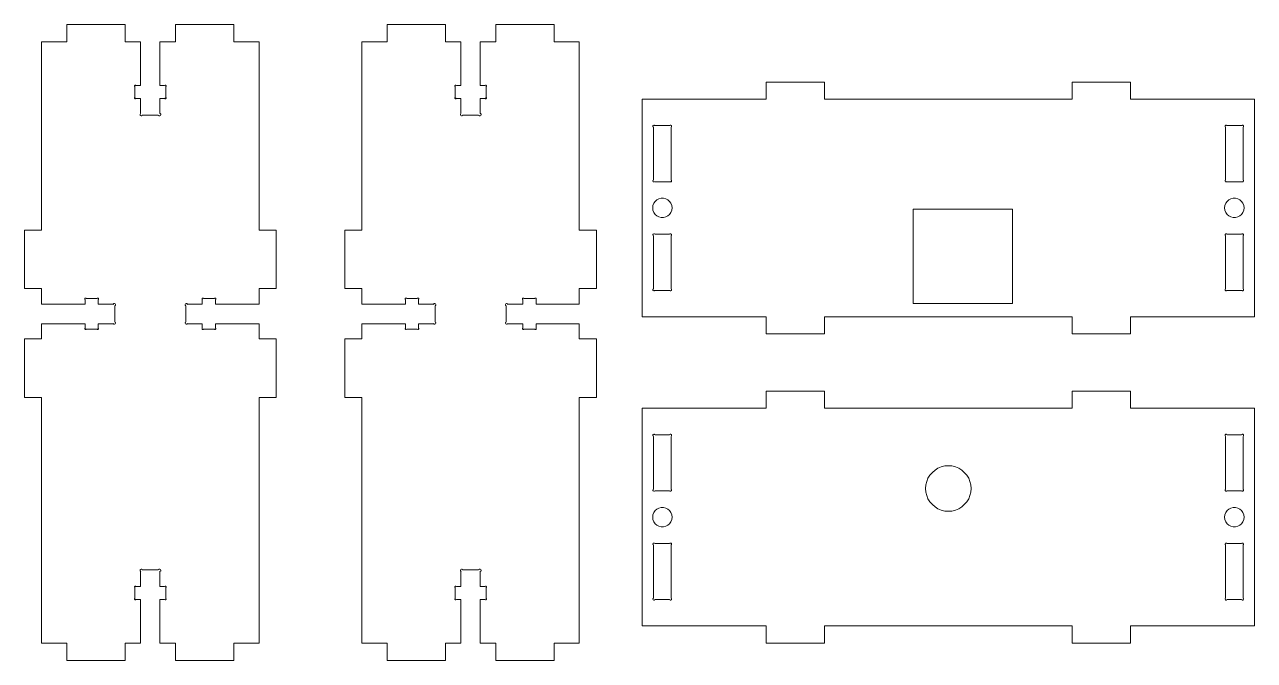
# Model space of a CAD drawing. Header units: millimetres. Extents: x 61 to 278, y 158 to 389.
# Drawn here: x 62.9 to 277.9, y 158.3 to 269.3 of the extents above; entities that cross this region are included whole.
import ezdxf

# ---------------------------------------------------------------- set-up
doc = ezdxf.new("R2010")
doc.units = ezdxf.units.MM
doc.header["$MEASUREMENT"] = 0
doc.layers.add('Livello 1', color=7, linetype='Continuous', lineweight=0)

msp = doc.modelspace()

# ---------------------------------------------------------------- linework, layer by layer
at = {"layer": 'Livello 1', "color": 7, "lineweight": 13}
for p, q in [((82.17, 256.65), (82.17, 258.51)), ((87.59, 256.65), (87.59, 258.51)), ((138.18, 256.65), (138.18, 258.51)), ((143.59, 256.65), (143.59, 258.51)), ((86.28, 253.51), (83.48, 253.51)), ((139.49, 253.51), (142.28, 253.51)), ((173.14, 251.74), (175.68, 251.74)), ((273.13, 251.74), (275.67, 251.74)), ((172.85, 251.44), (172.85, 242.21)), ((175.94, 251.44), (175.94, 242.21)), ((272.84, 251.44), (272.84, 242.21)), ((275.97, 251.44), (275.97, 242.21)), ((173.14, 241.91), (175.68, 241.91)), ((273.13, 241.91), (275.67, 241.91)), ((172.85, 232.43), (172.85, 223.2)), ((173.14, 232.73), (175.68, 232.73)), ((175.94, 232.43), (175.94, 223.2)), ((272.84, 232.43), (272.84, 223.2)), ((273.13, 232.73), (275.67, 232.73)), ((275.97, 232.43), (275.97, 223.2)), ((75.57, 221.51), (73.7, 221.51)), ((94.19, 221.51), (96.1, 221.51)), ((131.57, 221.51), (129.71, 221.51)), ((150.2, 221.51), (152.1, 221.51)), ((173.14, 222.91), (175.68, 222.91)), ((78.7, 220.2), (78.7, 217.45)), ((91.1, 217.45), (91.1, 220.2)), ((134.7, 217.45), (134.7, 220.2)), ((147.11, 220.2), (147.11, 217.45)), ((75.57, 216.13), (73.7, 216.13)), ((94.19, 216.13), (96.1, 216.13)), ((131.57, 216.13), (129.71, 216.13)), ((150.2, 216.13), (152.1, 216.13)), ((172.85, 188.19), (172.85, 197.42)), ((173.14, 197.72), (175.68, 197.72)), ((175.94, 188.19), (175.94, 197.42)), ((272.84, 188.19), (272.84, 197.42)), ((275.97, 188.19), (275.97, 197.42)), ((173.14, 187.94), (175.68, 187.94)), ((273.13, 187.94), (275.67, 187.94)), ((173.14, 178.71), (175.68, 178.71)), ((273.13, 178.71), (275.67, 178.71)), ((172.85, 169.19), (172.85, 178.46)), ((175.94, 169.19), (175.94, 178.46)), ((272.84, 169.19), (272.84, 178.46)), ((275.97, 169.19), (275.97, 178.46)), ((83.48, 174.14), (86.28, 174.14)), ((142.28, 174.14), (139.49, 174.14)), ((82.17, 171.01), (82.17, 169.14)), ((87.59, 171.01), (87.59, 169.14)), ((138.18, 171.01), (138.18, 169.14)), ((143.59, 171.01), (143.59, 169.14)), ((173.14, 168.93), (175.68, 168.93)), ((273.13, 168.93), (275.67, 168.93))]:
    msp.add_line(p, q, dxfattribs=at)
for points in [[(82.38, 258.72), (82.3, 258.76), (82.21, 258.76), (82.17, 258.72), (82.13, 258.68), (82.13, 258.59), (82.17, 258.51)], [(87.59, 258.51), (87.63, 258.59), (87.63, 258.68), (87.59, 258.72), (87.55, 258.76), (87.46, 258.76), (87.38, 258.72)], [(138.39, 258.72), (138.3, 258.76), (138.22, 258.76), (138.18, 258.72), (138.13, 258.68), (138.13, 258.59), (138.18, 258.51)], [(143.59, 258.51), (143.64, 258.59), (143.64, 258.68), (143.59, 258.72), (143.55, 258.76), (143.47, 258.76), (143.38, 258.72)], [(82.21, 256.65), (82.13, 256.56), (82.13, 256.48), (82.17, 256.43), (82.21, 256.39), (82.3, 256.39), (82.38, 256.48)], [(82.38, 256.43), (83.19, 256.43), (83.19, 253.85)], [(86.57, 253.85), (86.57, 256.43), (87.38, 256.43)], [(87.38, 256.48), (87.46, 256.39), (87.55, 256.39), (87.59, 256.43), (87.63, 256.48), (87.63, 256.56), (87.55, 256.65)], [(138.22, 256.65), (138.13, 256.56), (138.13, 256.48), (138.18, 256.43), (138.22, 256.39), (138.3, 256.39), (138.39, 256.48)], [(139.19, 253.85), (139.19, 256.43), (138.39, 256.43)], [(143.38, 256.43), (142.58, 256.43), (142.58, 253.85)], [(143.38, 256.48), (143.47, 256.39), (143.55, 256.39), (143.59, 256.43), (143.64, 256.48), (143.64, 256.56), (143.55, 256.65)], [(83.19, 253.81), (83.1, 253.72), (83.1, 253.6), (83.14, 253.47), (83.27, 253.43), (83.4, 253.43), (83.48, 253.56)], [(86.32, 253.56), (86.4, 253.43), (86.53, 253.43), (86.66, 253.47), (86.7, 253.6), (86.7, 253.72), (86.61, 253.81)], [(139.19, 253.81), (139.11, 253.72), (139.11, 253.6), (139.15, 253.47), (139.28, 253.43), (139.4, 253.43), (139.49, 253.56)], [(142.32, 253.56), (142.41, 253.43), (142.54, 253.43), (142.66, 253.47), (142.71, 253.6), (142.71, 253.72), (142.62, 253.81)], [(173.06, 251.69), (173.02, 251.78), (172.89, 251.78), (172.8, 251.74), (172.76, 251.65), (172.76, 251.52), (172.85, 251.48)], [(175.94, 251.48), (176.02, 251.52), (176.02, 251.65), (175.98, 251.74), (175.9, 251.78), (175.77, 251.78), (175.73, 251.69)], [(273.09, 251.69), (273.05, 251.78), (272.92, 251.78), (272.84, 251.74), (272.8, 251.65), (272.8, 251.52), (272.88, 251.48)], [(275.93, 251.48), (276.01, 251.52), (276.01, 251.65), (275.97, 251.74), (275.89, 251.78), (275.76, 251.78), (275.72, 251.69)], [(172.85, 242.17), (172.76, 242.13), (172.76, 242), (172.8, 241.91), (172.89, 241.87), (173.02, 241.87), (173.06, 241.96)], [(175.73, 241.96), (175.77, 241.87), (175.9, 241.87), (175.98, 241.91), (176.02, 242), (176.02, 242.13), (175.94, 242.17)], [(272.88, 242.17), (272.8, 242.13), (272.8, 242), (272.84, 241.91), (272.92, 241.87), (273.05, 241.87), (273.09, 241.96)], [(275.72, 241.96), (275.76, 241.87), (275.89, 241.87), (275.97, 241.91), (276.01, 242), (276.01, 242.13), (275.93, 242.17)], [(173.06, 232.73), (173.02, 232.81), (172.89, 232.81), (172.8, 232.77), (172.76, 232.69), (172.76, 232.56), (172.85, 232.52)], [(175.94, 232.52), (176.02, 232.56), (176.02, 232.69), (175.98, 232.77), (175.9, 232.81), (175.77, 232.81), (175.73, 232.73)], [(273.09, 232.73), (273.05, 232.81), (272.92, 232.81), (272.84, 232.77), (272.8, 232.69), (272.8, 232.56), (272.88, 232.52)], [(275.93, 232.52), (276.01, 232.56), (276.01, 232.69), (275.97, 232.77), (275.89, 232.81), (275.76, 232.81), (275.72, 232.73)], [(73.7, 221.55), (73.62, 221.59), (73.53, 221.59), (73.49, 221.55), (73.45, 221.51), (73.45, 221.42), (73.49, 221.34)], [(75.78, 221.34), (75.82, 221.42), (75.82, 221.51), (75.78, 221.55), (75.73, 221.59), (75.65, 221.59), (75.57, 221.55)], [(94.19, 221.55), (94.11, 221.59), (94.02, 221.59), (93.98, 221.55), (93.94, 221.51), (93.94, 221.42), (94.02, 221.34)], [(96.31, 221.34), (96.35, 221.42), (96.35, 221.51), (96.31, 221.55), (96.27, 221.59), (96.18, 221.59), (96.1, 221.55)], [(129.71, 221.55), (129.62, 221.59), (129.54, 221.59), (129.5, 221.55), (129.46, 221.51), (129.46, 221.42), (129.5, 221.34)], [(131.74, 221.34), (131.83, 221.42), (131.83, 221.51), (131.78, 221.55), (131.74, 221.59), (131.66, 221.59), (131.57, 221.55)], [(150.2, 221.55), (150.11, 221.59), (150.03, 221.59), (149.99, 221.55), (149.94, 221.51), (149.94, 221.42), (149.99, 221.34)], [(152.32, 221.34), (152.36, 221.42), (152.36, 221.51), (152.32, 221.55), (152.27, 221.59), (152.19, 221.59), (152.1, 221.55)], [(172.85, 223.16), (172.76, 223.12), (172.76, 222.99), (172.8, 222.91), (172.89, 222.86), (173.02, 222.86), (173.06, 222.95)], [(175.73, 222.95), (175.77, 222.86), (175.9, 222.86), (175.98, 222.91), (176.02, 222.99), (176.02, 223.12), (175.94, 223.16)], [(272.88, 223.16), (272.8, 223.12), (272.8, 222.99), (272.84, 222.91), (272.92, 222.86), (273.05, 222.86), (273.09, 222.95)], [(275.72, 222.95), (275.76, 222.86), (275.89, 222.86), (275.97, 222.91), (276.01, 222.99), (276.01, 223.12), (275.93, 223.16)], [(78.36, 220.54), (75.78, 220.54), (75.78, 221.3)], [(78.66, 220.24), (78.78, 220.32), (78.78, 220.45), (78.74, 220.58), (78.61, 220.62), (78.49, 220.62), (78.4, 220.49)], [(91.36, 220.49), (91.27, 220.62), (91.14, 220.62), (91.02, 220.58), (90.97, 220.45), (90.97, 220.32), (91.1, 220.24)], [(93.98, 221.3), (93.98, 220.54), (91.4, 220.54)], [(131.78, 221.3), (131.78, 220.54), (134.37, 220.54)], [(134.66, 220.24), (134.79, 220.32), (134.79, 220.45), (134.75, 220.58), (134.62, 220.62), (134.49, 220.62), (134.41, 220.49)], [(147.36, 220.49), (147.28, 220.62), (147.15, 220.62), (147.02, 220.58), (146.98, 220.45), (146.98, 220.32), (147.11, 220.24)], [(147.4, 220.54), (149.99, 220.54), (149.99, 221.3)], [(78.4, 217.15), (78.49, 217.02), (78.61, 217.02), (78.74, 217.06), (78.78, 217.19), (78.78, 217.32), (78.66, 217.4)], [(91.1, 217.4), (90.97, 217.32), (90.97, 217.19), (91.02, 217.06), (91.14, 217.02), (91.27, 217.02), (91.36, 217.15)], [(134.41, 217.15), (134.49, 217.02), (134.62, 217.02), (134.75, 217.06), (134.79, 217.19), (134.79, 217.32), (134.66, 217.4)], [(147.11, 217.4), (146.98, 217.32), (146.98, 217.19), (147.02, 217.06), (147.15, 217.02), (147.28, 217.02), (147.36, 217.15)], [(73.49, 216.34), (73.45, 216.26), (73.45, 216.18), (73.49, 216.13), (73.53, 216.09), (73.62, 216.09), (73.7, 216.13)], [(75.57, 216.13), (75.65, 216.09), (75.73, 216.09), (75.78, 216.13), (75.82, 216.18), (75.82, 216.26), (75.73, 216.34)], [(75.78, 216.34), (75.78, 217.11), (78.36, 217.11)], [(91.4, 217.11), (93.98, 217.11), (93.98, 216.34)], [(93.98, 216.34), (93.94, 216.26), (93.94, 216.18), (93.98, 216.13), (94.02, 216.09), (94.11, 216.09), (94.19, 216.13)], [(96.1, 216.13), (96.18, 216.09), (96.27, 216.09), (96.31, 216.13), (96.35, 216.18), (96.35, 216.26), (96.27, 216.34)], [(129.54, 216.34), (129.46, 216.26), (129.46, 216.18), (129.5, 216.13), (129.54, 216.09), (129.62, 216.09), (129.71, 216.13)], [(131.57, 216.13), (131.66, 216.09), (131.74, 216.09), (131.78, 216.13), (131.83, 216.18), (131.83, 216.26), (131.78, 216.34)], [(134.37, 217.11), (131.78, 217.11), (131.78, 216.34)], [(149.99, 216.34), (149.99, 217.11), (147.4, 217.11)], [(150.03, 216.34), (149.94, 216.26), (149.94, 216.18), (149.99, 216.13), (150.03, 216.09), (150.11, 216.09), (150.2, 216.13)], [(152.1, 216.13), (152.19, 216.09), (152.27, 216.09), (152.32, 216.13), (152.36, 216.18), (152.36, 216.26), (152.32, 216.34)], [(173.06, 197.72), (173.02, 197.8), (172.89, 197.8), (172.8, 197.76), (172.76, 197.68), (172.76, 197.55), (172.85, 197.51)], [(175.94, 197.51), (176.02, 197.55), (176.02, 197.68), (175.98, 197.76), (175.9, 197.8), (175.77, 197.8), (175.73, 197.72)], [(273.09, 197.72), (273.05, 197.8), (272.92, 197.8), (272.84, 197.76), (272.8, 197.68), (272.8, 197.55), (272.88, 197.51)], [(275.93, 197.51), (276.01, 197.55), (276.01, 197.68), (275.97, 197.76), (275.89, 197.8), (275.76, 197.8), (275.72, 197.72)], [(172.85, 188.15), (172.76, 188.11), (172.76, 187.98), (172.8, 187.9), (172.89, 187.85), (173.02, 187.85), (173.06, 187.94)], [(175.73, 187.94), (175.77, 187.85), (175.9, 187.85), (175.98, 187.9), (176.02, 187.98), (176.02, 188.11), (175.94, 188.15)], [(272.88, 188.15), (272.8, 188.11), (272.8, 187.98), (272.84, 187.9), (272.92, 187.85), (273.05, 187.85), (273.09, 187.94)], [(275.72, 187.94), (275.76, 187.85), (275.89, 187.85), (275.97, 187.9), (276.01, 187.98), (276.01, 188.11), (275.93, 188.15)], [(173.06, 178.71), (173.02, 178.79), (172.89, 178.79), (172.8, 178.75), (172.76, 178.67), (172.76, 178.54), (172.85, 178.5)], [(175.94, 178.5), (176.02, 178.54), (176.02, 178.67), (175.98, 178.75), (175.9, 178.79), (175.77, 178.79), (175.73, 178.71)], [(273.09, 178.71), (273.05, 178.79), (272.92, 178.79), (272.84, 178.75), (272.8, 178.67), (272.8, 178.54), (272.88, 178.5)], [(275.93, 178.5), (276.01, 178.54), (276.01, 178.67), (275.97, 178.75), (275.89, 178.79), (275.76, 178.79), (275.72, 178.71)], [(83.48, 174.1), (83.4, 174.22), (83.27, 174.22), (83.14, 174.18), (83.1, 174.05), (83.1, 173.93), (83.23, 173.84)], [(86.57, 173.84), (86.7, 173.93), (86.7, 174.05), (86.66, 174.18), (86.53, 174.22), (86.4, 174.22), (86.32, 174.1)], [(139.49, 174.1), (139.4, 174.22), (139.28, 174.22), (139.15, 174.18), (139.11, 174.05), (139.11, 173.93), (139.23, 173.84)], [(142.58, 173.84), (142.71, 173.93), (142.71, 174.05), (142.66, 174.18), (142.54, 174.22), (142.41, 174.22), (142.32, 174.1)], [(82.38, 171.22), (83.19, 171.22), (83.19, 173.8)], [(86.57, 173.8), (86.57, 171.22), (87.38, 171.22)], [(139.19, 173.8), (139.19, 171.22), (138.39, 171.22)], [(143.38, 171.22), (142.58, 171.22), (142.58, 173.8)], [(82.38, 171.22), (82.3, 171.26), (82.21, 171.26), (82.17, 171.22), (82.13, 171.17), (82.13, 171.09), (82.21, 171.01)], [(87.59, 171.01), (87.63, 171.09), (87.63, 171.17), (87.59, 171.22), (87.55, 171.26), (87.46, 171.26), (87.38, 171.22)], [(138.39, 171.22), (138.3, 171.26), (138.22, 171.26), (138.18, 171.22), (138.13, 171.17), (138.13, 171.09), (138.18, 171.01)], [(143.59, 171.01), (143.64, 171.09), (143.64, 171.17), (143.59, 171.22), (143.55, 171.26), (143.47, 171.26), (143.38, 171.22)], [(82.17, 169.14), (82.13, 169.06), (82.13, 168.97), (82.17, 168.93), (82.21, 168.89), (82.3, 168.89), (82.38, 168.93)], [(87.38, 168.93), (87.46, 168.89), (87.55, 168.89), (87.59, 168.93), (87.63, 168.97), (87.63, 169.06), (87.55, 169.14)], [(138.22, 169.14), (138.13, 169.06), (138.13, 168.97), (138.18, 168.93), (138.22, 168.89), (138.3, 168.89), (138.39, 168.93)], [(143.38, 168.93), (143.47, 168.89), (143.55, 168.89), (143.59, 168.93), (143.64, 168.97), (143.64, 169.06), (143.59, 169.14)], [(172.85, 169.14), (172.76, 169.1), (172.76, 168.97), (172.8, 168.89), (172.89, 168.85), (173.02, 168.85), (173.06, 168.93)], [(175.73, 168.93), (175.77, 168.85), (175.9, 168.85), (175.98, 168.89), (176.02, 168.97), (176.02, 169.1), (175.94, 169.14)], [(272.88, 169.14), (272.8, 169.1), (272.8, 168.97), (272.84, 168.89), (272.92, 168.85), (273.05, 168.85), (273.09, 168.93)], [(275.72, 168.93), (275.76, 168.85), (275.89, 168.85), (275.97, 168.89), (276.01, 168.97), (276.01, 169.1), (275.93, 169.14)]]:
    msp.add_lwpolyline(points, dxfattribs=at)
for points in [[(176.11, 237.34), (176.06, 237.77), (175.9, 238.15), (175.68, 238.48), (175.39, 238.74), (175.01, 238.91), (174.63, 239.04), (174.2, 239.04), (173.82, 238.91), (173.44, 238.74), (173.14, 238.48), (172.93, 238.15), (172.76, 237.77), (172.72, 237.34), (172.76, 236.92), (172.93, 236.54), (173.14, 236.2), (173.44, 235.94), (173.82, 235.78), (174.2, 235.65), (174.63, 235.65), (175.01, 235.78), (175.39, 235.94), (175.68, 236.2), (175.9, 236.54), (176.06, 236.92)], [(276.1, 237.34), (276.06, 237.77), (275.89, 238.15), (275.67, 238.48), (275.38, 238.74), (275, 238.91), (274.62, 239.04), (274.19, 239.04), (273.81, 238.91), (273.43, 238.74), (273.13, 238.48), (272.92, 238.15), (272.75, 237.77), (272.71, 237.34), (272.75, 236.92), (272.92, 236.54), (273.13, 236.2), (273.43, 235.94), (273.81, 235.78), (274.19, 235.65), (274.62, 235.65), (275, 235.78), (275.38, 235.94), (275.67, 236.2), (275.89, 236.54), (276.06, 236.92)], [(218.23, 237.13), (235.63, 237.13), (235.63, 220.62), (218.23, 220.62)], [(220.43, 188.32), (220.47, 187.68), (220.64, 187.09), (220.85, 186.5), (221.19, 185.99), (221.62, 185.53), (222.08, 185.1), (222.59, 184.76), (223.18, 184.55), (223.77, 184.38), (224.41, 184.34), (225.04, 184.38), (225.64, 184.55), (226.23, 184.76), (226.74, 185.1), (227.2, 185.53), (227.63, 185.99), (227.97, 186.5), (228.18, 187.09), (228.35, 187.68), (228.39, 188.32), (228.35, 188.95), (228.18, 189.55), (227.97, 190.14), (227.63, 190.65), (227.2, 191.11), (226.74, 191.54), (226.23, 191.88), (225.64, 192.09), (225.04, 192.26), (224.41, 192.3), (223.77, 192.26), (223.18, 192.09), (222.59, 191.88), (222.08, 191.54), (221.62, 191.11), (221.19, 190.65), (220.85, 190.14), (220.64, 189.55), (220.47, 188.95)], [(172.72, 183.32), (172.76, 182.9), (172.93, 182.52), (173.14, 182.18), (173.44, 181.93), (173.82, 181.76), (174.2, 181.63), (174.63, 181.63), (175.01, 181.76), (175.39, 181.93), (175.68, 182.18), (175.9, 182.52), (176.06, 182.9), (176.11, 183.32), (176.06, 183.75), (175.9, 184.13), (175.68, 184.47), (175.39, 184.72), (175.01, 184.89), (174.63, 185.02), (174.2, 185.02), (173.82, 184.89), (173.44, 184.72), (173.14, 184.47), (172.93, 184.13), (172.76, 183.75)], [(272.71, 183.32), (272.75, 182.9), (272.92, 182.52), (273.13, 182.18), (273.43, 181.93), (273.81, 181.76), (274.19, 181.63), (274.62, 181.63), (275, 181.76), (275.38, 181.93), (275.67, 182.18), (275.89, 182.52), (276.06, 182.9), (276.1, 183.32), (276.06, 183.75), (275.89, 184.13), (275.67, 184.47), (275.38, 184.72), (275, 184.89), (274.62, 185.02), (274.19, 185.02), (273.81, 184.89), (273.43, 184.72), (273.13, 184.47), (272.92, 184.13), (272.75, 183.75)]]:
    msp.add_lwpolyline(points, close=True, dxfattribs=at)
for points, knots in [([(80.48, 269.35), (80.48, 269.35), (70.27, 269.35), (70.27, 269.35), (70.27, 269.35), (70.27, 266.34), (70.27, 266.34)], [0, 0, 0, 0, 1, 1, 1, 2, 2, 2, 2]), ([(99.48, 269.35), (99.48, 269.35), (89.28, 269.35), (89.28, 269.35), (89.28, 269.35), (89.28, 266.34), (89.28, 266.34)], [0, 0, 0, 0, 1, 1, 1, 2, 2, 2, 2]), ([(126.28, 269.35), (126.28, 269.35), (136.48, 269.35), (136.48, 269.35), (136.48, 269.35), (136.48, 266.34), (136.48, 266.34)], [0, 0, 0, 0, 1, 1, 1, 2, 2, 2, 2]), ([(145.29, 269.35), (145.29, 269.35), (155.49, 269.35), (155.49, 269.35), (155.49, 269.35), (155.49, 266.34), (155.49, 266.34)], [0, 0, 0, 0, 1, 1, 1, 2, 2, 2, 2]), ([(65.87, 233.45), (65.87, 233.45), (65.87, 266.34), (65.87, 266.34), (65.87, 266.34), (70.27, 266.34), (70.27, 266.34)], [0, 0, 0, 0, 1, 1, 1, 2, 2, 2, 2]), ([(80.48, 266.34), (80.48, 266.34), (83.19, 266.34), (83.19, 266.34), (83.19, 266.34), (83.19, 258.72), (83.19, 258.72), (83.19, 258.72), (82.38, 258.72), (82.38, 258.72)], [0, 0, 0, 0, 1, 1, 1, 2, 2, 2, 3, 3, 3, 3]), ([(87.38, 258.72), (87.38, 258.72), (86.57, 258.72), (86.57, 258.72), (86.57, 258.72), (86.57, 266.34), (86.57, 266.34), (86.57, 266.34), (89.28, 266.34), (89.28, 266.34)], [0, 0, 0, 0, 1, 1, 1, 2, 2, 2, 3, 3, 3, 3]), ([(99.48, 266.34), (99.48, 266.34), (103.89, 266.34), (103.89, 266.34), (103.89, 266.34), (103.89, 233.45), (103.89, 233.45)], [0, 0, 0, 0, 1, 1, 1, 2, 2, 2, 2]), ([(126.28, 266.34), (126.28, 266.34), (121.88, 266.34), (121.88, 266.34), (121.88, 266.34), (121.88, 233.45), (121.88, 233.45)], [0, 0, 0, 0, 1, 1, 1, 2, 2, 2, 2]), ([(138.39, 258.72), (138.39, 258.72), (139.19, 258.72), (139.19, 258.72), (139.19, 258.72), (139.19, 266.34), (139.19, 266.34), (139.19, 266.34), (136.48, 266.34), (136.48, 266.34)], [0, 0, 0, 0, 1, 1, 1, 2, 2, 2, 3, 3, 3, 3]), ([(145.29, 266.34), (145.29, 266.34), (142.58, 266.34), (142.58, 266.34), (142.58, 266.34), (142.58, 258.72), (142.58, 258.72), (142.58, 258.72), (143.38, 258.72), (143.38, 258.72)], [0, 0, 0, 0, 1, 1, 1, 2, 2, 2, 3, 3, 3, 3]), ([(170.9, 256.35), (170.9, 256.35), (192.53, 256.35), (192.53, 256.35), (192.53, 256.35), (192.53, 259.31), (192.53, 259.31)], [0, 0, 0, 0, 1, 1, 1, 2, 2, 2, 2]), ([(192.53, 259.31), (192.53, 259.31), (202.73, 259.31), (202.73, 259.31), (202.73, 259.31), (202.73, 256.35), (202.73, 256.35)], [0, 0, 0, 0, 1, 1, 1, 2, 2, 2, 2]), ([(256.24, 256.35), (256.24, 256.35), (256.24, 259.31), (256.24, 259.31), (256.24, 259.31), (246.04, 259.31), (246.04, 259.31), (246.04, 259.31), (246.04, 256.35), (246.04, 256.35)], [0, 0, 0, 0, 1, 1, 1, 2, 2, 2, 3, 3, 3, 3]), ([(170.9, 256.35), (170.9, 256.35), (170.9, 218.33), (170.9, 218.33), (170.9, 218.33), (192.53, 218.33), (192.53, 218.33)], [0, 0, 0, 0, 1, 1, 1, 2, 2, 2, 2]), ([(256.24, 218.33), (256.24, 218.33), (277.92, 218.33), (277.92, 218.33), (277.92, 218.33), (277.92, 256.35), (277.92, 256.35), (277.92, 256.35), (256.24, 256.35), (256.24, 256.35)], [0, 0, 0, 0, 1, 1, 1, 2, 2, 2, 3, 3, 3, 3]), ([(62.91, 233.45), (62.91, 233.45), (62.91, 223.24), (62.91, 223.24), (62.91, 223.24), (65.87, 223.24), (65.87, 223.24)], [0, 0, 0, 0, 1, 1, 1, 2, 2, 2, 2]), ([(106.89, 223.24), (106.89, 223.24), (106.89, 233.45), (106.89, 233.45), (106.89, 233.45), (103.89, 233.45), (103.89, 233.45)], [0, 0, 0, 0, 1, 1, 1, 2, 2, 2, 2]), ([(118.87, 223.24), (118.87, 223.24), (118.87, 233.45), (118.87, 233.45), (118.87, 233.45), (121.88, 233.45), (121.88, 233.45)], [0, 0, 0, 0, 1, 1, 1, 2, 2, 2, 2]), ([(162.9, 233.45), (162.9, 233.45), (162.9, 223.24), (162.9, 223.24), (162.9, 223.24), (159.89, 223.24), (159.89, 223.24)], [0, 0, 0, 0, 1, 1, 1, 2, 2, 2, 2]), ([(73.49, 221.3), (73.49, 221.3), (73.49, 220.54), (73.49, 220.54), (73.49, 220.54), (65.87, 220.54), (65.87, 220.54), (65.87, 220.54), (65.87, 223.24), (65.87, 223.24)], [0, 0, 0, 0, 1, 1, 1, 2, 2, 2, 3, 3, 3, 3]), ([(103.89, 223.24), (103.89, 223.24), (103.89, 220.54), (103.89, 220.54), (103.89, 220.54), (96.31, 220.54), (96.31, 220.54), (96.31, 220.54), (96.31, 221.3), (96.31, 221.3)], [0, 0, 0, 0, 1, 1, 1, 2, 2, 2, 3, 3, 3, 3]), ([(121.88, 223.24), (121.88, 223.24), (121.88, 220.54), (121.88, 220.54), (121.88, 220.54), (129.5, 220.54), (129.5, 220.54), (129.5, 220.54), (129.5, 221.3), (129.5, 221.3)], [0, 0, 0, 0, 1, 1, 1, 2, 2, 2, 3, 3, 3, 3]), ([(152.32, 221.3), (152.32, 221.3), (152.32, 220.54), (152.32, 220.54), (152.32, 220.54), (159.89, 220.54), (159.89, 220.54), (159.89, 220.54), (159.89, 223.24), (159.89, 223.24)], [0, 0, 0, 0, 1, 1, 1, 2, 2, 2, 3, 3, 3, 3]), ([(192.53, 218.33), (192.53, 218.33), (192.53, 215.33), (192.53, 215.33), (192.53, 215.33), (202.73, 215.33), (202.73, 215.33), (202.73, 215.33), (202.73, 218.33), (202.73, 218.33)], [0, 0, 0, 0, 1, 1, 1, 2, 2, 2, 3, 3, 3, 3]), ([(246.04, 218.33), (246.04, 218.33), (246.04, 215.33), (246.04, 215.33), (246.04, 215.33), (256.24, 215.33), (256.24, 215.33), (256.24, 215.33), (256.24, 218.33), (256.24, 218.33)], [0, 0, 0, 0, 1, 1, 1, 2, 2, 2, 3, 3, 3, 3]), ([(65.87, 214.44), (65.87, 214.44), (65.87, 217.11), (65.87, 217.11), (65.87, 217.11), (73.49, 217.11), (73.49, 217.11), (73.49, 217.11), (73.49, 216.34), (73.49, 216.34)], [0, 0, 0, 0, 1, 1, 1, 2, 2, 2, 3, 3, 3, 3]), ([(96.31, 216.34), (96.31, 216.34), (96.31, 217.11), (96.31, 217.11), (96.31, 217.11), (103.89, 217.11), (103.89, 217.11), (103.89, 217.11), (103.89, 214.44), (103.89, 214.44)], [0, 0, 0, 0, 1, 1, 1, 2, 2, 2, 3, 3, 3, 3]), ([(129.5, 216.34), (129.5, 216.34), (129.5, 217.11), (129.5, 217.11), (129.5, 217.11), (121.88, 217.11), (121.88, 217.11), (121.88, 217.11), (121.88, 214.44), (121.88, 214.44)], [0, 0, 0, 0, 1, 1, 1, 2, 2, 2, 3, 3, 3, 3]), ([(159.89, 214.44), (159.89, 214.44), (159.89, 217.11), (159.89, 217.11), (159.89, 217.11), (152.32, 217.11), (152.32, 217.11), (152.32, 217.11), (152.32, 216.34), (152.32, 216.34)], [0, 0, 0, 0, 1, 1, 1, 2, 2, 2, 3, 3, 3, 3]), ([(62.91, 214.44), (62.91, 214.44), (62.91, 204.24), (62.91, 204.24), (62.91, 204.24), (65.87, 204.24), (65.87, 204.24)], [0, 0, 0, 0, 1, 1, 1, 2, 2, 2, 2]), ([(106.89, 204.24), (106.89, 204.24), (106.89, 214.44), (106.89, 214.44), (106.89, 214.44), (103.89, 214.44), (103.89, 214.44)], [0, 0, 0, 0, 1, 1, 1, 2, 2, 2, 2]), ([(118.87, 204.24), (118.87, 204.24), (118.87, 214.44), (118.87, 214.44), (118.87, 214.44), (121.88, 214.44), (121.88, 214.44)], [0, 0, 0, 0, 1, 1, 1, 2, 2, 2, 2]), ([(162.9, 214.44), (162.9, 214.44), (162.9, 204.24), (162.9, 204.24), (162.9, 204.24), (159.89, 204.24), (159.89, 204.24)], [0, 0, 0, 0, 1, 1, 1, 2, 2, 2, 2]), ([(202.73, 202.33), (202.73, 202.33), (202.73, 205.34), (202.73, 205.34), (202.73, 205.34), (192.53, 205.34), (192.53, 205.34), (192.53, 205.34), (192.53, 202.33), (192.53, 202.33)], [0, 0, 0, 0, 1, 1, 1, 2, 2, 2, 3, 3, 3, 3]), ([(256.24, 202.33), (256.24, 202.33), (256.24, 205.34), (256.24, 205.34), (256.24, 205.34), (246.04, 205.34), (246.04, 205.34), (246.04, 205.34), (246.04, 202.33), (246.04, 202.33)], [0, 0, 0, 0, 1, 1, 1, 2, 2, 2, 3, 3, 3, 3]), ([(192.53, 202.33), (192.53, 202.33), (170.9, 202.33), (170.9, 202.33), (170.9, 202.33), (170.9, 164.32), (170.9, 164.32)], [0, 0, 0, 0, 1, 1, 1, 2, 2, 2, 2]), ([(256.24, 164.32), (256.24, 164.32), (277.92, 164.32), (277.92, 164.32), (277.92, 164.32), (277.92, 202.33), (277.92, 202.33), (277.92, 202.33), (256.24, 202.33), (256.24, 202.33)], [0, 0, 0, 0, 1, 1, 1, 2, 2, 2, 3, 3, 3, 3]), ([(80.48, 161.31), (80.48, 161.31), (83.19, 161.31), (83.19, 161.31), (83.19, 161.31), (83.19, 168.93), (83.19, 168.93), (83.19, 168.93), (82.38, 168.93), (82.38, 168.93)], [0, 0, 0, 0, 1, 1, 1, 2, 2, 2, 3, 3, 3, 3]), ([(87.38, 168.93), (87.38, 168.93), (86.57, 168.93), (86.57, 168.93), (86.57, 168.93), (86.57, 161.31), (86.57, 161.31), (86.57, 161.31), (89.28, 161.31), (89.28, 161.31)], [0, 0, 0, 0, 1, 1, 1, 2, 2, 2, 3, 3, 3, 3]), ([(138.39, 168.93), (138.39, 168.93), (139.19, 168.93), (139.19, 168.93), (139.19, 168.93), (139.19, 161.31), (139.19, 161.31), (139.19, 161.31), (136.48, 161.31), (136.48, 161.31)], [0, 0, 0, 0, 1, 1, 1, 2, 2, 2, 3, 3, 3, 3]), ([(145.29, 161.31), (145.29, 161.31), (142.58, 161.31), (142.58, 161.31), (142.58, 161.31), (142.58, 168.93), (142.58, 168.93), (142.58, 168.93), (143.38, 168.93), (143.38, 168.93)], [0, 0, 0, 0, 1, 1, 1, 2, 2, 2, 3, 3, 3, 3]), ([(192.53, 164.32), (192.53, 164.32), (192.53, 161.31), (192.53, 161.31), (192.53, 161.31), (202.73, 161.31), (202.73, 161.31), (202.73, 161.31), (202.73, 164.32), (202.73, 164.32)], [0, 0, 0, 0, 1, 1, 1, 2, 2, 2, 3, 3, 3, 3]), ([(246.04, 164.32), (246.04, 164.32), (246.04, 161.31), (246.04, 161.31), (246.04, 161.31), (256.24, 161.31), (256.24, 161.31), (256.24, 161.31), (256.24, 164.32), (256.24, 164.32)], [0, 0, 0, 0, 1, 1, 1, 2, 2, 2, 3, 3, 3, 3]), ([(70.27, 161.31), (70.27, 161.31), (70.27, 158.31), (70.27, 158.31), (70.27, 158.31), (80.48, 158.31), (80.48, 158.31), (80.48, 158.31), (80.48, 161.31), (80.48, 161.31)], [0, 0, 0, 0, 1, 1, 1, 2, 2, 2, 3, 3, 3, 3]), ([(89.28, 161.31), (89.28, 161.31), (89.28, 158.31), (89.28, 158.31), (89.28, 158.31), (99.48, 158.31), (99.48, 158.31), (99.48, 158.31), (99.48, 161.31), (99.48, 161.31)], [0, 0, 0, 0, 1, 1, 1, 2, 2, 2, 3, 3, 3, 3]), ([(126.28, 161.31), (126.28, 161.31), (126.28, 158.31), (126.28, 158.31), (126.28, 158.31), (136.48, 158.31), (136.48, 158.31), (136.48, 158.31), (136.48, 161.31), (136.48, 161.31)], [0, 0, 0, 0, 1, 1, 1, 2, 2, 2, 3, 3, 3, 3]), ([(145.29, 161.31), (145.29, 161.31), (145.29, 158.31), (145.29, 158.31), (145.29, 158.31), (155.49, 158.31), (155.49, 158.31), (155.49, 158.31), (155.49, 161.31), (155.49, 161.31)], [0, 0, 0, 0, 1, 1, 1, 2, 2, 2, 3, 3, 3, 3])]:
    msp.add_open_spline(points, degree=3, knots=knots, dxfattribs=at)
for points in [[(80.48, 266.34), (80.48, 266.34), (80.48, 269.35), (80.48, 269.35)], [(99.48, 266.34), (99.48, 266.34), (99.48, 269.35), (99.48, 269.35)], [(126.28, 266.34), (126.28, 266.34), (126.28, 269.35), (126.28, 269.35)], [(145.29, 266.34), (145.29, 266.34), (145.29, 269.35), (145.29, 269.35)], [(159.89, 266.34), (159.89, 266.34), (155.49, 266.34), (155.49, 266.34)], [(159.89, 233.45), (159.89, 233.45), (159.89, 266.34), (159.89, 266.34)], [(202.73, 256.35), (202.73, 256.35), (246.04, 256.35), (246.04, 256.35)], [(65.87, 233.45), (65.87, 233.45), (62.91, 233.45), (62.91, 233.45)], [(159.89, 233.45), (159.89, 233.45), (162.9, 233.45), (162.9, 233.45)], [(103.89, 223.24), (103.89, 223.24), (106.89, 223.24), (106.89, 223.24)], [(121.88, 223.24), (121.88, 223.24), (118.87, 223.24), (118.87, 223.24)], [(273.13, 222.91), (273.13, 222.91), (275.67, 222.91), (275.67, 222.91)], [(246.04, 218.33), (246.04, 218.33), (202.73, 218.33), (202.73, 218.33)], [(65.87, 214.44), (65.87, 214.44), (62.91, 214.44), (62.91, 214.44)], [(159.89, 214.44), (159.89, 214.44), (162.9, 214.44), (162.9, 214.44)], [(65.87, 204.24), (65.87, 204.24), (65.87, 161.31), (65.87, 161.31)], [(103.89, 204.24), (103.89, 204.24), (106.89, 204.24), (106.89, 204.24)], [(103.89, 204.24), (103.89, 204.24), (103.89, 161.31), (103.89, 161.31)], [(121.88, 204.24), (121.88, 204.24), (118.87, 204.24), (118.87, 204.24)], [(121.88, 204.24), (121.88, 204.24), (121.88, 161.31), (121.88, 161.31)], [(159.89, 161.31), (159.89, 161.31), (159.89, 204.24), (159.89, 204.24)], [(246.04, 202.33), (246.04, 202.33), (202.73, 202.33), (202.73, 202.33)], [(273.13, 197.72), (273.13, 197.72), (275.67, 197.72), (275.67, 197.72)], [(170.9, 164.32), (170.9, 164.32), (192.53, 164.32), (192.53, 164.32)], [(202.73, 164.32), (202.73, 164.32), (246.04, 164.32), (246.04, 164.32)], [(70.27, 161.31), (70.27, 161.31), (65.87, 161.31), (65.87, 161.31)], [(103.89, 161.31), (103.89, 161.31), (99.48, 161.31), (99.48, 161.31)], [(121.88, 161.31), (121.88, 161.31), (126.28, 161.31), (126.28, 161.31)], [(155.49, 161.31), (155.49, 161.31), (159.89, 161.31), (159.89, 161.31)]]:
    msp.add_open_spline(points, degree=3, dxfattribs=at)

doc.saveas('drawing.dxf')
